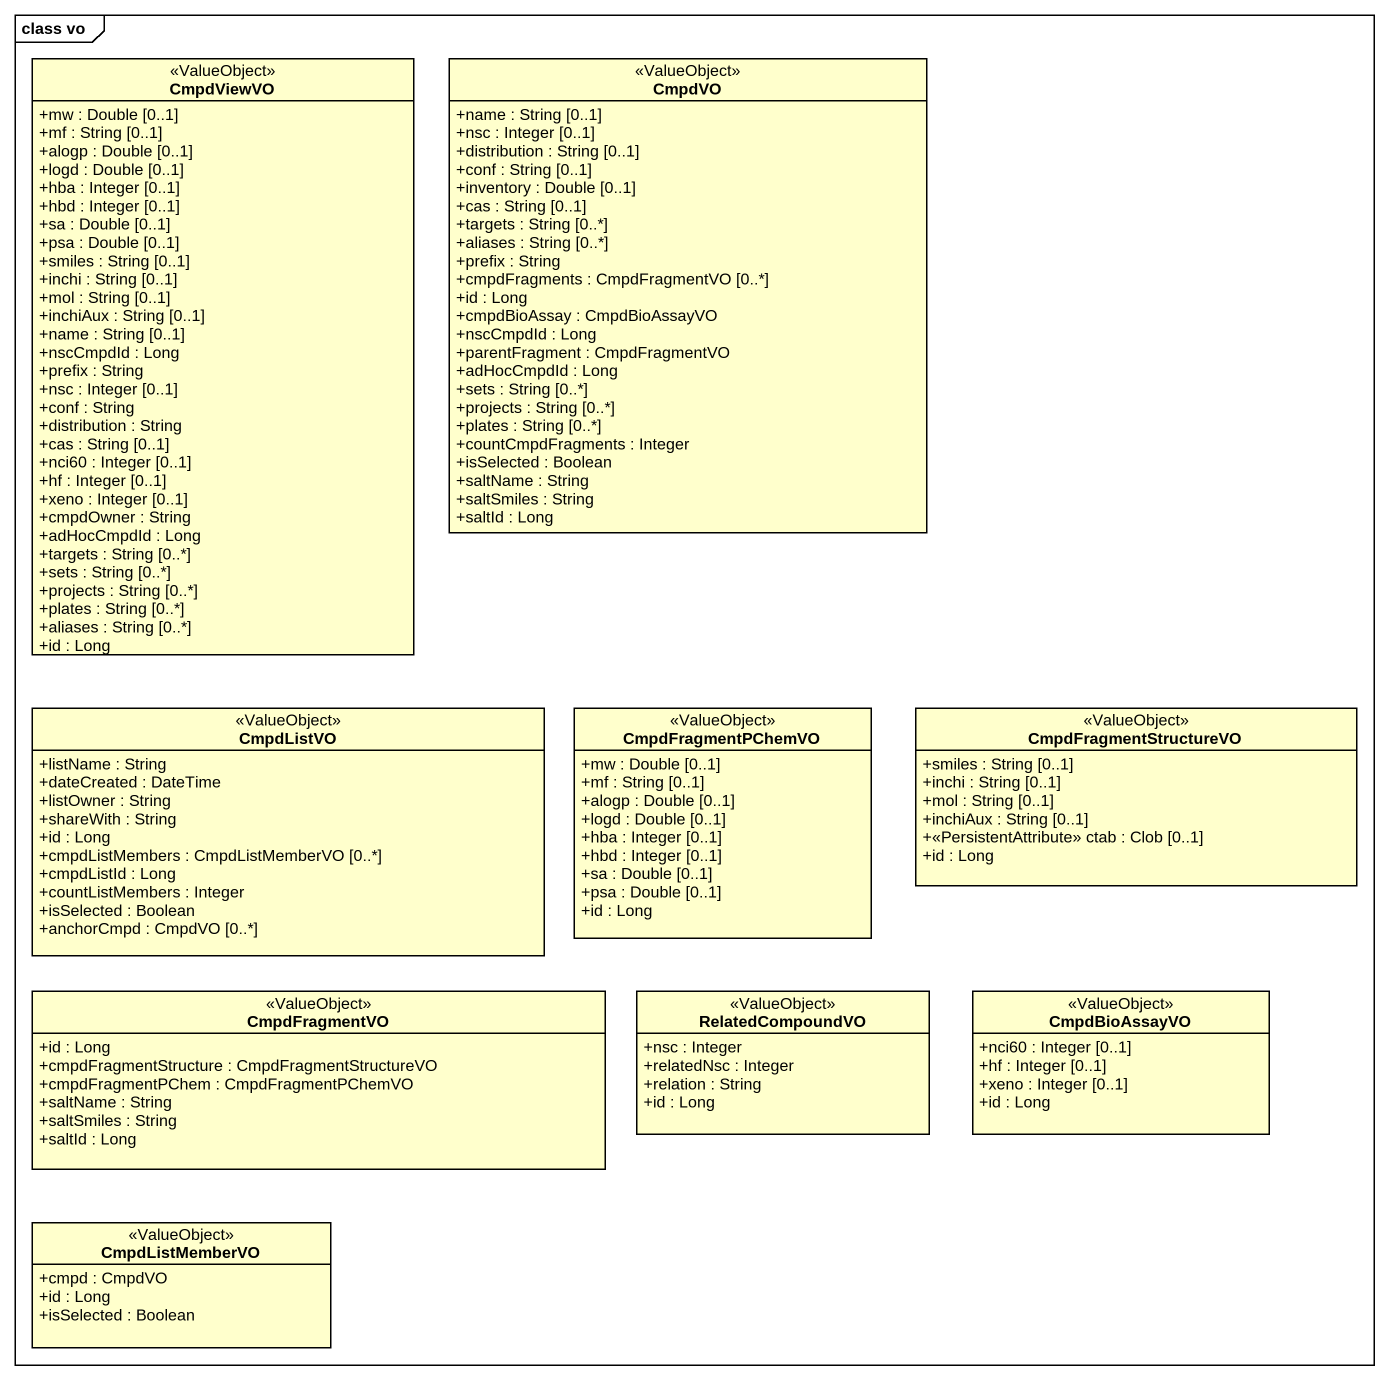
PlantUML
@startuml
mainframe class vo
hide circle
hide empty members
skinparam classAttributeIconSize 0
class CmpdViewVO <<ValueObject>> {
  +mw : Double [0..1]
  +mf : String [0..1]
  +alogp : Double [0..1]
  +logd : Double [0..1]
  +hba : Integer [0..1]
  +hbd : Integer [0..1]
  +sa : Double [0..1]
  +psa : Double [0..1]
  +smiles : String [0..1]
  +inchi : String [0..1]
  +mol : String [0..1]
  +inchiAux : String [0..1]
  +name : String [0..1]
  +nscCmpdId : Long
  +prefix : String
  +nsc : Integer [0..1]
  +conf : String
  +distribution : String
  +cas : String [0..1]
  +nci60 : Integer [0..1]
  +hf : Integer [0..1]
  +xeno : Integer [0..1]
  +cmpdOwner : String
  +adHocCmpdId : Long
  +targets : String [0..*]
  +sets : String [0..*]
  +projects : String [0..*]
  +plates : String [0..*]
  +aliases : String [0..*]
  +id : Long
}
class CmpdVO <<ValueObject>> {
  +name : String [0..1]
  +nsc : Integer [0..1]
  +distribution : String [0..1]
  +conf : String [0..1]
  +inventory : Double [0..1]
  +cas : String [0..1]
  +targets : String [0..*]
  +aliases : String [0..*]
  +prefix : String
  +cmpdFragments : CmpdFragmentVO [0..*]
  +id : Long
  +cmpdBioAssay : CmpdBioAssayVO
  +nscCmpdId : Long
  +parentFragment : CmpdFragmentVO
  +adHocCmpdId : Long
  +sets : String [0..*]
  +projects : String [0..*]
  +plates : String [0..*]
  +countCmpdFragments : Integer
  +isSelected : Boolean
  +saltName : String
  +saltSmiles : String
  +saltId : Long
}
class CmpdListVO <<ValueObject>> {
  +listName : String
  +dateCreated : DateTime
  +listOwner : String
  +shareWith : String
  +id : Long
  +cmpdListMembers : CmpdListMemberVO [0..*]
  +cmpdListId : Long
  +countListMembers : Integer
  +isSelected : Boolean
  +anchorCmpd : CmpdVO [0..*]
}
class CmpdFragmentPChemVO <<ValueObject>> {
  +mw : Double [0..1]
  +mf : String [0..1]
  +alogp : Double [0..1]
  +logd : Double [0..1]
  +hba : Integer [0..1]
  +hbd : Integer [0..1]
  +sa : Double [0..1]
  +psa : Double [0..1]
  +id : Long
}
class CmpdFragmentStructureVO <<ValueObject>> {
  +smiles : String [0..1]
  +inchi : String [0..1]
  +mol : String [0..1]
  +inchiAux : String [0..1]
  +<<PersistentAttribute>> ctab : Clob [0..1]
  +id : Long
}
class CmpdFragmentVO <<ValueObject>> {
  +id : Long
  +cmpdFragmentStructure : CmpdFragmentStructureVO
  +cmpdFragmentPChem : CmpdFragmentPChemVO
  +saltName : String
  +saltSmiles : String
  +saltId : Long
}
class RelatedCompoundVO <<ValueObject>> {
  +nsc : Integer
  +relatedNsc : Integer
  +relation : String
  +id : Long
}
class CmpdBioAssayVO <<ValueObject>> {
  +nci60 : Integer [0..1]
  +hf : Integer [0..1]
  +xeno : Integer [0..1]
  +id : Long
}
class CmpdListMemberVO <<ValueObject>> {
  +cmpd : CmpdVO
  +id : Long
  +isSelected : Boolean
}
@enduml
